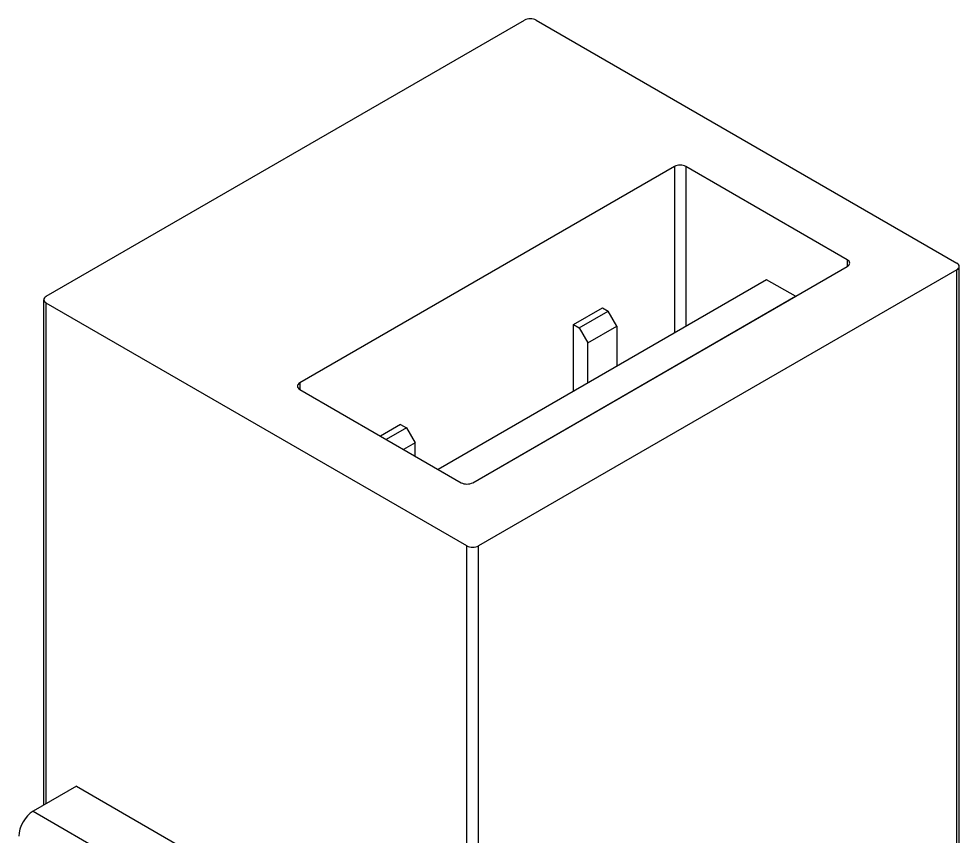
# Model space of a CAD drawing. Header units: millimetres. Extents: x -105 to 105, y -148 to 148.
# Drawn here: x 50.15 to 73.23, y -48.72 to -28.66 of the extents above; entities that cross this region are included whole.
import ezdxf

# ---------------------------------------------------------------- set-up
doc = ezdxf.new("R2010")
doc.units = ezdxf.units.MM
doc.layers.get('0').update_dxf_attribs({"lineweight": 18})

msp = doc.modelspace()

# ---------------------------------------------------------------- linework, layer by layer
at = {"color": 7, "lineweight": 30, "ltscale": 0.338846}
for p, q in [((50.827, -35.47), (62.565, -28.693)), ((73.171, -34.817), (61.433, -41.594))]:
    msp.add_line(p, q, dxfattribs=at)
at = {"color": 7, "lineweight": 30, "ltscale": 0.298021}
for p, q in [((62.847, -28.693), (73.171, -34.654)), ((61.15, -41.594), (50.827, -35.634))]:
    msp.add_line(p, q, dxfattribs=at)
at = {"color": 7, "lineweight": 30, "ltscale": 0.265361}
for p, q in [((66.241, -32.286), (57.049, -37.593)), ((61.292, -40.043), (70.484, -34.736))]:
    msp.add_line(p, q, dxfattribs=at)
at = {"color": 7, "lineweight": 30, "ltscale": 0.102062}
msp.add_line((66.241, -32.286), (66.241, -36.369), dxfattribs=at)
at = {"color": 7, "lineweight": 30, "ltscale": 0.114309}
for p, q in [((70.484, -34.572), (66.524, -32.286)), ((57.049, -37.757), (61.009, -40.043))]:
    msp.add_line(p, q, dxfattribs=at)
at = {"color": 7, "lineweight": 30, "ltscale": 0.09798}
msp.add_line((66.524, -32.286), (66.524, -36.205), dxfattribs=at)
at = {"color": 7, "lineweight": 30, "ltscale": 0.004082}
for p, q in [((70.484, -34.572), (70.484, -34.736)), ((64.474, -35.756), (64.615, -35.838)), ((63.767, -36.164), (63.908, -36.246)), ((57.049, -37.593), (57.049, -37.757))]:
    msp.add_line(p, q, dxfattribs=at)
at = {"color": 7, "lineweight": 30, "ltscale": 0.428661}
for p, q in [((73.171, -51.964), (73.171, -34.817)), ((73.23, -51.882), (73.23, -34.736)), ((61.15, -58.741), (61.15, -41.594)), ((61.433, -58.741), (61.433, -41.594))]:
    msp.add_line(p, q, dxfattribs=at)
at = {"color": 7, "lineweight": 30, "ltscale": 0.232702}
msp.add_line((68.504, -35.062), (60.443, -39.716), dxfattribs=at)
at = {"color": 7, "lineweight": 30, "ltscale": 0.020412}
for p, q in [((69.211, -35.47), (68.504, -35.062)), ((63.767, -36.164), (64.474, -35.756)), ((63.908, -36.246), (64.615, -35.838)), ((64.12, -36.614), (64.827, -36.205))]:
    msp.add_line(p, q, dxfattribs=at)
at = {"color": 7, "lineweight": 30, "ltscale": 0.228625}
msp.add_line((61.292, -40.043), (69.211, -35.47), dxfattribs=at)
at = {"color": 7, "lineweight": 30, "ltscale": 0.310094}
msp.add_line((50.768, -47.956), (50.768, -35.552), dxfattribs=at)
at = {"color": 7, "lineweight": 30, "ltscale": 0.307207}
msp.add_line((50.827, -47.922), (50.827, -35.634), dxfattribs=at)
at = {"color": 7, "lineweight": 30, "ltscale": 0.010607}
for p, q in [((64.827, -36.205), (64.615, -35.838)), ((63.908, -36.246), (64.12, -36.614))]:
    msp.add_line(p, q, dxfattribs=at)
at = {"color": 7, "lineweight": 30, "ltscale": 0.040825}
msp.add_line((63.767, -37.797), (63.767, -36.164), dxfattribs=at)
at = {"color": 7, "lineweight": 30, "ltscale": 0.024495}
for p, q in [((64.827, -36.205), (64.827, -37.185)), ((64.12, -37.593), (64.12, -36.614))]:
    msp.add_line(p, q, dxfattribs=at)
at = {"color": 7, "lineweight": 30, "ltscale": 0.014289}
for p, q in [((59.524, -38.614), (59.029, -38.9)), ((59.665, -38.696), (59.17, -38.981))]:
    msp.add_line(p, q, dxfattribs=at)
at = {"color": 7, "lineweight": 30, "ltscale": 0.004083}
msp.add_line((59.524, -38.614), (59.665, -38.696), dxfattribs=at)
at = {"color": 7, "lineweight": 30, "ltscale": 0.010606}
msp.add_line((59.665, -38.696), (59.878, -39.063), dxfattribs=at)
at = {"color": 7, "lineweight": 30, "ltscale": 0.008165}
for p, q in [((59.878, -39.063), (59.595, -39.226)), ((59.878, -39.39), (59.878, -39.063))]:
    msp.add_line(p, q, dxfattribs=at)
at = {"color": 7, "lineweight": 30, "ltscale": 0.016339}
msp.add_line((60.443, -39.716), (61.009, -40.043), dxfattribs=at)
at = {"color": 7, "lineweight": 30, "ltscale": 0.030619}
msp.add_line((51.569, -47.493), (50.508, -48.106), dxfattribs=at)
at = {"color": 7, "lineweight": 30, "ltscale": 0.255155}
for p, q in [((51.569, -47.493), (60.408, -52.596)), ((50.508, -48.106), (59.347, -53.209))]:
    msp.add_line(p, q, dxfattribs=at)
at = {"color": 7, "lineweight": 30}
for centre, major_axis, start_param, end_param in [((62.706, -28.775), (0.2, 0), 0.785398, 2.356194), ((66.383, -32.368), (0.2, 0), 0.785398, 2.356194), ((70.343, -34.654), (0.2, 0), 0, 0.785398), ((70.343, -34.654), (0.2, 0), 5.497787, 6.283185), ((73.03, -34.736), (0.2, 0), 0, 0.785398), ((73.03, -34.736), (0.2, 0), 5.497787, 6.283185), ((50.968, -35.552), (0.2, 0), 2.356194, 3.141593), ((50.968, -35.552), (0.2, 0), 3.141593, 3.926991), ((57.191, -37.675), (0.2, 0), 2.356194, 3.141593), ((57.191, -37.675), (0.2, 0), 3.141593, 3.926991), ((61.15, -39.961), (0.2, 0), 3.926991, 5.497787), ((61.292, -41.512), (0.2, 0), 3.926991, 5.497787), ((50.508, -48.514), (-0.25, -0.433), 3.926991, 5.497787)]:
    msp.add_ellipse(centre, major_axis=major_axis, ratio=0.57735, start_param=start_param, end_param=end_param, dxfattribs=at)

doc.saveas('drawing.dxf')
